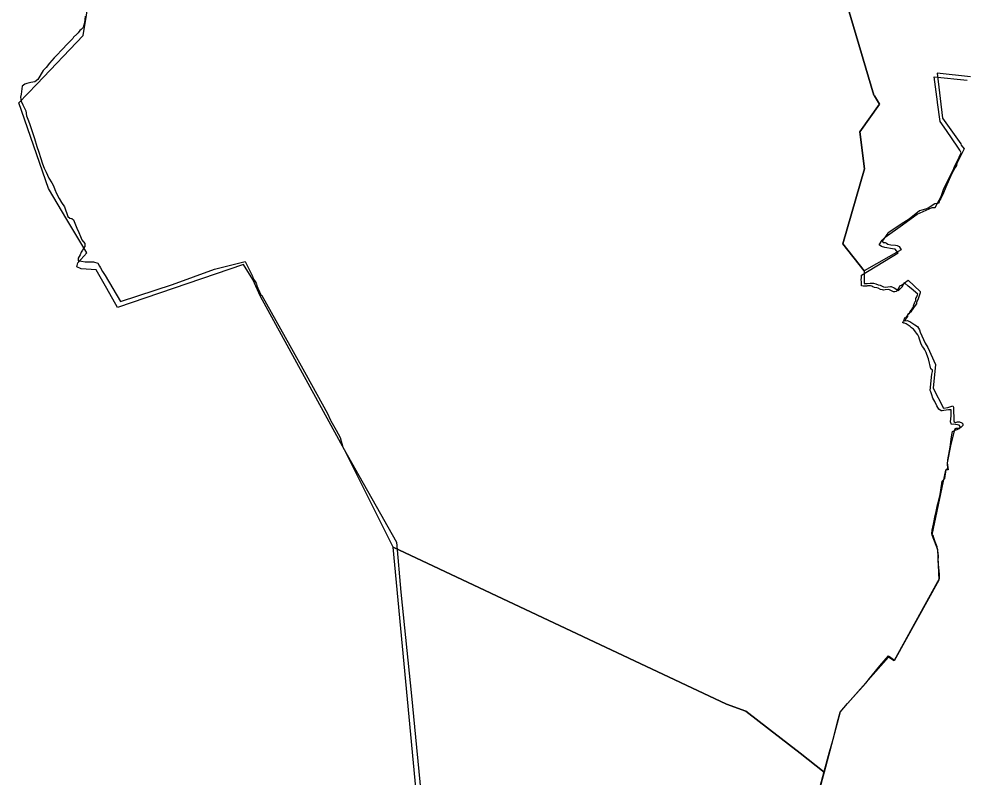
# Model space of a CAD drawing. Header units: inches. Extents: x 33.9 to 41.9, y -4.8 to 5.4.
# Drawn here: x 36.1579 to 36.6038, y -1.1559 to -0.7983 of the extents above; entities that cross this region are included whole.
import ezdxf

# ---------------------------------------------------------------- set-up
doc = ezdxf.new("R2010")
doc.units = ezdxf.units.IN
doc.header["$MEASUREMENT"] = 0
doc.layers.add('Counties', color=7, linetype='Continuous')

msp = doc.modelspace()

# ---------------------------------------------------------------- linework, layer by layer
at = {"layer": 'Counties'}
for points in [[(36.53877, -0.76092), (36.56035, -0.83414), (36.5608, -0.83459), (36.56316, -0.83838), (36.55375, -0.85145), (36.55602, -0.86891), (36.54585, -0.90419), (36.55582, -0.91698), (36.55587, -0.92286), (36.5573, -0.92293), (36.55867, -0.92279), (36.56024, -0.92271), (36.56132, -0.92315), (36.56247, -0.92351), (36.56333, -0.92365), (36.56398, -0.92401), (36.56491, -0.92452), (36.56591, -0.92473), (36.56706, -0.92452), (36.56828, -0.92437), (36.56864, -0.92437), (36.57, -0.92495), (36.57129, -0.92574), (36.57201, -0.92625), (36.57373, -0.92445), (36.57481, -0.92264), (36.57653, -0.92142), (36.5822, -0.92668), (36.58227, -0.9274), (36.58112, -0.93064), (36.58055, -0.93179), (36.58055, -0.93244), (36.57983, -0.93324), (36.57883, -0.93489), (36.57854, -0.93532), (36.57782, -0.9364), (36.57725, -0.93676), (36.57696, -0.93727), (36.57624, -0.93763), (36.57624, -0.93842), (36.5756, -0.93921), (36.57481, -0.94044), (36.57617, -0.94037), (36.57732, -0.9408), (36.57976, -0.94246), (36.58091, -0.94318), (36.58184, -0.94483), (36.5822, -0.94591), (36.58463, -0.95096), (36.58578, -0.95312), (36.58944, -0.96112), (36.58843, -0.97221), (36.59324, -0.98158), (36.59518, -0.98136), (36.59755, -0.9805), (36.59798, -0.98115), (36.59805, -0.98799), (36.59884, -0.98835), (36.59977, -0.98806), (36.6007, -0.98806), (36.60178, -0.9885), (36.60235, -0.98907), (36.60235, -0.98986), (36.60135, -0.99073), (36.60013, -0.99123), (36.59919, -0.9913), (36.59841, -0.99166), (36.59649, -0.99934), (36.59493, -1.00735), (36.59536, -1.01063), (36.59416, -1.01089), (36.58778, -1.04131), (36.59036, -1.04821), (36.59105, -1.0626), (36.57002, -1.10061), (36.56726, -1.09889), (36.5445, -1.12466), (36.537, -1.15319), (36.52579, -1.14422), (36.51122, -1.13302), (36.5001, -1.12431), (36.49105, -1.12103), (36.33409, -1.04707), (36.31114, -1.00133), (36.2716, -0.92908), (36.26803, -0.921), (36.26356, -0.91405), (36.20434, -0.93422), (36.1992, -0.92525), (36.19428, -0.9165), (36.18713, -0.91605), (36.18512, -0.91515), (36.18557, -0.91313), (36.18982, -0.90842), (36.18043, -0.89272), (36.17172, -0.87813), (36.15788, -0.83775), (36.16637, -0.829), (36.18806, -0.80612), (36.19119, -0.78683)], [(36.53877, -0.76092), (36.56035, -0.83414), (36.5608, -0.83459), (36.56316, -0.83838), (36.55375, -0.85145), (36.55602, -0.86891), (36.54585, -0.90419), (36.55582, -0.91698), (36.55587, -0.92286), (36.5573, -0.92293), (36.55867, -0.92279), (36.56024, -0.92271), (36.56132, -0.92315), (36.56247, -0.92351), (36.56333, -0.92365), (36.56398, -0.92401), (36.56491, -0.92452), (36.56591, -0.92473), (36.56706, -0.92452), (36.56828, -0.92437), (36.56864, -0.92437), (36.57, -0.92495), (36.57129, -0.92574), (36.57201, -0.92625), (36.57373, -0.92445), (36.57481, -0.92264), (36.57653, -0.92142), (36.5822, -0.92668), (36.58227, -0.9274), (36.58112, -0.93064), (36.58055, -0.93179), (36.58055, -0.93244), (36.57983, -0.93324), (36.57883, -0.93489), (36.57854, -0.93532), (36.57782, -0.9364), (36.57725, -0.93676), (36.57696, -0.93727), (36.57624, -0.93763), (36.57624, -0.93842), (36.5756, -0.93921), (36.57481, -0.94044), (36.57617, -0.94037), (36.57732, -0.9408), (36.57976, -0.94246), (36.58091, -0.94318), (36.58184, -0.94483), (36.5822, -0.94591), (36.58463, -0.95096), (36.58578, -0.95312), (36.58944, -0.96112), (36.58843, -0.97221), (36.59324, -0.98158), (36.59518, -0.98136), (36.59755, -0.9805), (36.59798, -0.98115), (36.59805, -0.98799), (36.59884, -0.98835), (36.59977, -0.98806), (36.6007, -0.98806), (36.60178, -0.9885), (36.60235, -0.98907), (36.60235, -0.98986), (36.60135, -0.99073), (36.60013, -0.99123), (36.59919, -0.9913), (36.59841, -0.99166), (36.59649, -0.99934), (36.59493, -1.00735), (36.59536, -1.01063), (36.59416, -1.01089), (36.58778, -1.04131), (36.59036, -1.04821), (36.59105, -1.0626), (36.57002, -1.10061), (36.56726, -1.09889), (36.5445, -1.12466), (36.537, -1.15319), (36.52579, -1.14422), (36.51122, -1.13302), (36.5001, -1.12431), (36.49105, -1.12103), (36.33409, -1.04707), (36.31114, -1.00133), (36.2716, -0.92908), (36.26803, -0.921), (36.26356, -0.91405), (36.20434, -0.93422), (36.1992, -0.92525), (36.19428, -0.9165), (36.18713, -0.91605), (36.18512, -0.91515), (36.18557, -0.91313), (36.18982, -0.90842), (36.18043, -0.89272), (36.17172, -0.87813), (36.15788, -0.83775), (36.16637, -0.829), (36.18806, -0.80612), (36.19119, -0.78683)], [(36.60586, -0.82557), (36.59018, -0.82392), (36.59282, -0.8451), (36.60132, -0.85714), (36.60154, -0.85781), (36.60294, -0.85945), (36.59953, -0.86635), (36.59938, -0.86732), (36.59864, -0.86821), (36.59708, -0.87118), (36.59486, -0.87638), (36.59323, -0.88024), (36.59197, -0.88284), (36.59137, -0.88381), (36.591, -0.88514), (36.58915, -0.88536), (36.58597, -0.88737), (36.58471, -0.88789), (36.58308, -0.88833), (36.5819, -0.88863), (36.57701, -0.89263), (36.57331, -0.89501), (36.56753, -0.89894), (36.56701, -0.89916), (36.56435, -0.90295), (36.56479, -0.90362), (36.56568, -0.90369), (36.56634, -0.90392), (36.56693, -0.90444), (36.56841, -0.90474), (36.57063, -0.90489), (36.57137, -0.90504), (36.57241, -0.90556), (36.57329, -0.90704), (36.55582, -0.91698), (36.54585, -0.90419), (36.55602, -0.86891), (36.55375, -0.85145), (36.56316, -0.83838), (36.5608, -0.83459), (36.56035, -0.83414), (36.53877, -0.76092)], [(36.60586, -0.82557), (36.59018, -0.82392), (36.59282, -0.8451), (36.60132, -0.85714), (36.60154, -0.85781), (36.60294, -0.85945), (36.59953, -0.86635), (36.59938, -0.86732), (36.59864, -0.86821), (36.59708, -0.87118), (36.59486, -0.87638), (36.59323, -0.88024), (36.59197, -0.88284), (36.59137, -0.88381), (36.591, -0.88514), (36.58915, -0.88536), (36.58597, -0.88737), (36.58471, -0.88789), (36.58308, -0.88833), (36.5819, -0.88863), (36.57701, -0.89263), (36.57331, -0.89501), (36.56753, -0.89894), (36.56701, -0.89916), (36.56435, -0.90295), (36.56479, -0.90362), (36.56568, -0.90369), (36.56634, -0.90392), (36.56693, -0.90444), (36.56841, -0.90474), (36.57063, -0.90489), (36.57137, -0.90504), (36.57241, -0.90556), (36.57329, -0.90704), (36.55582, -0.91698), (36.54585, -0.90419), (36.55602, -0.86891), (36.55375, -0.85145), (36.56316, -0.83838), (36.5608, -0.83459), (36.56035, -0.83414), (36.53877, -0.76092)], [(36.189, -0.797), (36.1888, -0.80009), (36.18812, -0.80242), (36.18716, -0.80328), (36.18654, -0.80383), (36.1857, -0.80484), (36.18507, -0.80554), (36.18361, -0.80691), (36.18318, -0.80755), (36.18087, -0.80983), (36.17812, -0.81291), (36.17568, -0.81531), (36.17441, -0.81663), (36.17229, -0.81918), (36.17068, -0.82123), (36.16931, -0.82259), (36.16675, -0.82691), (36.1653, -0.82793), (36.16354, -0.82832), (36.16167, -0.82872), (36.16064, -0.82899), (36.15944, -0.82993), (36.15887, -0.83369), (36.1586, -0.83513), (36.15897, -0.83707), (36.15976, -0.83877), (36.16015, -0.83979), (36.16116, -0.84167), (36.16147, -0.84401), (36.1621, -0.84549), (36.1629, -0.84756), (36.16516, -0.85456), (36.16624, -0.85835), (36.16728, -0.86101), (36.16796, -0.86354), (36.16891, -0.86663), (36.16983, -0.8686), (36.17063, -0.87047), (36.17201, -0.87324), (36.17341, -0.87551), (36.17418, -0.87696), (36.17484, -0.87865), (36.17556, -0.88047), (36.17679, -0.88286), (36.17796, -0.8848), (36.17927, -0.88679), (36.18083, -0.8913), (36.18177, -0.8921), (36.18278, -0.89237), (36.18353, -0.8929), (36.1851, -0.89686), (36.18602, -0.89894), (36.18687, -0.90084), (36.18749, -0.90237), (36.18885, -0.90415), (36.18892, -0.90554), (36.1885, -0.90617), (36.18778, -0.90722), (36.18714, -0.90824), (36.18664, -0.90939), (36.18584, -0.91107), (36.18578, -0.91228), (36.18727, -0.91238), (36.18909, -0.91265), (36.19118, -0.91267), (36.19293, -0.91269), (36.19506, -0.9134), (36.19577, -0.91478), (36.19634, -0.9155), (36.19716, -0.91726), (36.19844, -0.91918), (36.20573, -0.93139), (36.23015, -0.92333), (36.24992, -0.91613), (36.26435, -0.91255), (36.26779, -0.91947), (36.26802, -0.92004), (36.26838, -0.92081), (36.26872, -0.92144), (36.26913, -0.92202), (36.2696, -0.92271), (36.26981, -0.92327), (36.26995, -0.92388), (36.27007, -0.92461), (36.27053, -0.92543), (36.27093, -0.92639), (36.27112, -0.92681), (36.27191, -0.92835), (36.27227, -0.92857), (36.28549, -0.95213), (36.29305, -0.96601), (36.3031, -0.9842), (36.30465, -0.98726), (36.30476, -0.98757), (36.3073, -0.99205), (36.30913, -0.99551), (36.31039, -1.00003), (36.33559, -1.04481), (36.3377, -1.06827), (36.34275, -1.11718), (36.34805, -1.1722)], [(36.189, -0.797), (36.1888, -0.80009), (36.18812, -0.80242), (36.18716, -0.80328), (36.18654, -0.80383), (36.1857, -0.80484), (36.18507, -0.80554), (36.18361, -0.80691), (36.18318, -0.80755), (36.18087, -0.80983), (36.17812, -0.81291), (36.17568, -0.81531), (36.17441, -0.81663), (36.17229, -0.81918), (36.17068, -0.82123), (36.16931, -0.82259), (36.16675, -0.82691), (36.1653, -0.82793), (36.16354, -0.82832), (36.16167, -0.82872), (36.16064, -0.82899), (36.15944, -0.82993), (36.15887, -0.83369), (36.1586, -0.83513), (36.15897, -0.83707), (36.15976, -0.83877), (36.16015, -0.83979), (36.16116, -0.84167), (36.16147, -0.84401), (36.1621, -0.84549), (36.1629, -0.84756), (36.16516, -0.85456), (36.16624, -0.85835), (36.16728, -0.86101), (36.16796, -0.86354), (36.16891, -0.86663), (36.16983, -0.8686), (36.17063, -0.87047), (36.17201, -0.87324), (36.17341, -0.87551), (36.17418, -0.87696), (36.17484, -0.87865), (36.17556, -0.88047), (36.17679, -0.88286), (36.17796, -0.8848), (36.17927, -0.88679), (36.18083, -0.8913), (36.18177, -0.8921), (36.18278, -0.89237), (36.18353, -0.8929), (36.1851, -0.89686), (36.18602, -0.89894), (36.18687, -0.90084), (36.18749, -0.90237), (36.18885, -0.90415), (36.18892, -0.90554), (36.1885, -0.90617), (36.18778, -0.90722), (36.18714, -0.90824), (36.18664, -0.90939), (36.18584, -0.91107), (36.18578, -0.91228), (36.18727, -0.91238), (36.18909, -0.91265), (36.19118, -0.91267), (36.19293, -0.91269), (36.19506, -0.9134), (36.19577, -0.91478), (36.19634, -0.9155), (36.19716, -0.91726), (36.19844, -0.91918), (36.20573, -0.93139), (36.23015, -0.92333), (36.24992, -0.91613), (36.26435, -0.91255), (36.26779, -0.91947), (36.26802, -0.92004), (36.26838, -0.92081), (36.26872, -0.92144), (36.26913, -0.92202), (36.2696, -0.92271), (36.26981, -0.92327), (36.26995, -0.92388), (36.27007, -0.92461), (36.27053, -0.92543), (36.27093, -0.92639), (36.27112, -0.92681), (36.27191, -0.92835), (36.27227, -0.92857), (36.28549, -0.95213), (36.29305, -0.96601), (36.3031, -0.9842), (36.30465, -0.98726), (36.30476, -0.98757), (36.3073, -0.99205), (36.30913, -0.99551), (36.31039, -1.00003), (36.33559, -1.04481), (36.3377, -1.06827), (36.34275, -1.11718), (36.34805, -1.1722)], [(36.53272, -1.16864), (36.53703, -1.15275), (36.53949, -1.1435), (36.54114, -1.13822), (36.54318, -1.12999), (36.54459, -1.12482), (36.54802, -1.12082), (36.55075, -1.11782), (36.55657, -1.1112), (36.55837, -1.10901), (36.55838, -1.10899), (36.56322, -1.10308), (36.56738, -1.09827), (36.57007, -1.10032), (36.59058, -1.06332), (36.59136, -1.06192), (36.5914, -1.05977), (36.5909, -1.05507), (36.59073, -1.0537), (36.59084, -1.05124), (36.59055, -1.04889), (36.5902, -1.04691), (36.58931, -1.0446), (36.58877, -1.04316), (36.58828, -1.04167), (36.58773, -1.04095), (36.58792, -1.03904), (36.58826, -1.03767), (36.58873, -1.0355), (36.58918, -1.03293), (36.58979, -1.03031), (36.59044, -1.02715), (36.5908, -1.02569), (36.59159, -1.02238), (36.59256, -1.01609), (36.59392, -1.01483), (36.59448, -1.01048), (36.59527, -1.00995), (36.59505, -1.00787), (36.59531, -1.00603), (36.59634, -1.00001), (36.59679, -0.99618), (36.5971, -0.99414), (36.59739, -0.99265), (36.59865, -0.99205), (36.59958, -0.99172), (36.60031, -0.99146), (36.60064, -0.99126), (36.60102, -0.99084), (36.60101, -0.99027), (36.60062, -0.98973), (36.59987, -0.98951), (36.5989, -0.98938), (36.59776, -0.98921), (36.59702, -0.98927), (36.59654, -0.98815), (36.59663, -0.98675), (36.59682, -0.98524), (36.59685, -0.98405), (36.59686, -0.98364), (36.59687, -0.98301), (36.59682, -0.98224), (36.5967, -0.98237), (36.59554, -0.98238), (36.5933, -0.9828), (36.5926, -0.9829), (36.59211, -0.98297), (36.59096, -0.98214), (36.59008, -0.98048), (36.58906, -0.97856), (36.58823, -0.97692), (36.58772, -0.97541), (36.58722, -0.97392), (36.58695, -0.97337), (36.58776, -0.96571), (36.58797, -0.9644), (36.588, -0.96421), (36.58807, -0.96396), (36.58807, -0.96375), (36.58732, -0.96315), (36.58611, -0.95836), (36.58535, -0.95631), (36.58499, -0.95539), (36.58442, -0.95417), (36.58398, -0.95344), (36.58331, -0.95258), (36.58269, -0.95155), (36.58221, -0.95004), (36.58184, -0.94912), (36.58163, -0.94801), (36.58109, -0.94713), (36.58054, -0.94637), (36.58007, -0.94567), (36.57978, -0.94528), (36.57911, -0.94451), (36.57816, -0.94374), (36.57747, -0.94325), (36.5766, -0.94263), (36.57612, -0.9423), (36.5757, -0.94188), (36.57481, -0.94163), (36.57453, -0.9416), (36.57386, -0.94129), (36.57415, -0.94098), (36.57438, -0.94075), (36.57456, -0.94056), (36.57474, -0.94003), (36.57489, -0.93948), (36.57503, -0.93903), (36.57521, -0.93886), (36.57554, -0.93895), (36.57597, -0.9385), (36.57606, -0.93796), (36.57624, -0.93779), (36.57658, -0.9376), (36.57673, -0.937), (36.57712, -0.9369), (36.57731, -0.9367), (36.57734, -0.93635), (36.57762, -0.93603), (36.57792, -0.93554), (36.57814, -0.93526), (36.57832, -0.935), (36.57839, -0.93474), (36.57861, -0.93441), (36.57886, -0.93426), (36.5791, -0.93381), (36.5791, -0.93338), (36.57922, -0.93291), (36.5794, -0.93257), (36.57968, -0.93201), (36.57988, -0.93145), (36.58006, -0.93127), (36.58024, -0.931), (36.58023, -0.92987), (36.58041, -0.92968), (36.58072, -0.9292), (36.58099, -0.92824), (36.58112, -0.92802), (36.57801, -0.92531), (36.57664, -0.92415), (36.57503, -0.92283), (36.57454, -0.92312), (36.57408, -0.92335), (36.57367, -0.92366), (36.57256, -0.92415), (36.57228, -0.92463), (36.57185, -0.92539), (36.57147, -0.926), (36.57087, -0.92664), (36.57038, -0.92687), (36.56965, -0.92684), (36.56879, -0.92632), (36.56774, -0.9259), (36.56725, -0.92571), (36.56573, -0.92594), (36.56503, -0.926), (36.56447, -0.92598), (36.5636, -0.92579), (36.56245, -0.92518), (36.56185, -0.92503), (36.56065, -0.92474), (36.55996, -0.92447), (36.55948, -0.92426), (36.55883, -0.92407), (36.5575, -0.92404), (36.55711, -0.92417), (36.55621, -0.9242), (36.5554, -0.92413), (36.55457, -0.92402), (36.55461, -0.9222), (36.55452, -0.9212), (36.55453, -0.92006), (36.55465, -0.91908), (36.55463, -0.91893), (36.57181, -0.90854), (36.57053, -0.90678), (36.56917, -0.90662), (36.56562, -0.90594), (36.56405, -0.9055), (36.563, -0.90469), (36.5643, -0.9025), (36.56572, -0.90114), (36.57389, -0.89522), (36.58074, -0.89026), (36.58785, -0.88713), (36.58936, -0.88707), (36.59211, -0.88197), (36.59334, -0.87814), (36.59771, -0.86951), (36.5982, -0.86827), (36.60053, -0.8634), (36.60152, -0.86133), (36.60086, -0.86009), (36.6, -0.85876), (36.59459, -0.8509), (36.59163, -0.8466), (36.59045, -0.83771), (36.59041, -0.83735), (36.58884, -0.82554), (36.60437, -0.82716)], [(36.53272, -1.16864), (36.53703, -1.15275), (36.53949, -1.1435), (36.54114, -1.13822), (36.54318, -1.12999), (36.54459, -1.12482), (36.54802, -1.12082), (36.55075, -1.11782), (36.55657, -1.1112), (36.55837, -1.10901), (36.55838, -1.10899), (36.56322, -1.10308), (36.56738, -1.09827), (36.57007, -1.10032), (36.59058, -1.06332), (36.59136, -1.06192), (36.5914, -1.05977), (36.5909, -1.05507), (36.59073, -1.0537), (36.59084, -1.05124), (36.59055, -1.04889), (36.5902, -1.04691), (36.58931, -1.0446), (36.58877, -1.04316), (36.58828, -1.04167), (36.58773, -1.04095), (36.58792, -1.03904), (36.58826, -1.03767), (36.58873, -1.0355), (36.58918, -1.03293), (36.58979, -1.03031), (36.59044, -1.02715), (36.5908, -1.02569), (36.59159, -1.02238), (36.59256, -1.01609), (36.59392, -1.01483), (36.59448, -1.01048), (36.59527, -1.00995), (36.59505, -1.00787), (36.59531, -1.00603), (36.59634, -1.00001), (36.59679, -0.99618), (36.5971, -0.99414), (36.59739, -0.99265), (36.59865, -0.99205), (36.59958, -0.99172), (36.60031, -0.99146), (36.60064, -0.99126), (36.60102, -0.99084), (36.60101, -0.99027), (36.60062, -0.98973), (36.59987, -0.98951), (36.5989, -0.98938), (36.59776, -0.98921), (36.59702, -0.98927), (36.59654, -0.98815), (36.59663, -0.98675), (36.59682, -0.98524), (36.59685, -0.98405), (36.59686, -0.98364), (36.59687, -0.98301), (36.59682, -0.98224), (36.5967, -0.98237), (36.59554, -0.98238), (36.5933, -0.9828), (36.5926, -0.9829), (36.59211, -0.98297), (36.59096, -0.98214), (36.59008, -0.98048), (36.58906, -0.97856), (36.58823, -0.97692), (36.58772, -0.97541), (36.58722, -0.97392), (36.58695, -0.97337), (36.58776, -0.96571), (36.58797, -0.9644), (36.588, -0.96421), (36.58807, -0.96396), (36.58807, -0.96375), (36.58732, -0.96315), (36.58611, -0.95836), (36.58535, -0.95631), (36.58499, -0.95539), (36.58442, -0.95417), (36.58398, -0.95344), (36.58331, -0.95258), (36.58269, -0.95155), (36.58221, -0.95004), (36.58184, -0.94912), (36.58163, -0.94801), (36.58109, -0.94713), (36.58054, -0.94637), (36.58007, -0.94567), (36.57978, -0.94528), (36.57911, -0.94451), (36.57816, -0.94374), (36.57747, -0.94325), (36.5766, -0.94263), (36.57612, -0.9423), (36.5757, -0.94188), (36.57481, -0.94163), (36.57453, -0.9416), (36.57386, -0.94129), (36.57415, -0.94098), (36.57438, -0.94075), (36.57456, -0.94056), (36.57474, -0.94003), (36.57489, -0.93948), (36.57503, -0.93903), (36.57521, -0.93886), (36.57554, -0.93895), (36.57597, -0.9385), (36.57606, -0.93796), (36.57624, -0.93779), (36.57658, -0.9376), (36.57673, -0.937), (36.57712, -0.9369), (36.57731, -0.9367), (36.57734, -0.93635), (36.57762, -0.93603), (36.57792, -0.93554), (36.57814, -0.93526), (36.57832, -0.935), (36.57839, -0.93474), (36.57861, -0.93441), (36.57886, -0.93426), (36.5791, -0.93381), (36.5791, -0.93338), (36.57922, -0.93291), (36.5794, -0.93257), (36.57968, -0.93201), (36.57988, -0.93145), (36.58006, -0.93127), (36.58024, -0.931), (36.58023, -0.92987), (36.58041, -0.92968), (36.58072, -0.9292), (36.58099, -0.92824), (36.58112, -0.92802), (36.57801, -0.92531), (36.57664, -0.92415), (36.57503, -0.92283), (36.57454, -0.92312), (36.57408, -0.92335), (36.57367, -0.92366), (36.57256, -0.92415), (36.57228, -0.92463), (36.57185, -0.92539), (36.57147, -0.926), (36.57087, -0.92664), (36.57038, -0.92687), (36.56965, -0.92684), (36.56879, -0.92632), (36.56774, -0.9259), (36.56725, -0.92571), (36.56573, -0.92594), (36.56503, -0.926), (36.56447, -0.92598), (36.5636, -0.92579), (36.56245, -0.92518), (36.56185, -0.92503), (36.56065, -0.92474), (36.55996, -0.92447), (36.55948, -0.92426), (36.55883, -0.92407), (36.5575, -0.92404), (36.55711, -0.92417), (36.55621, -0.9242), (36.5554, -0.92413), (36.55457, -0.92402), (36.55461, -0.9222), (36.55452, -0.9212), (36.55453, -0.92006), (36.55465, -0.91908), (36.55463, -0.91893), (36.57181, -0.90854), (36.57053, -0.90678), (36.56917, -0.90662), (36.56562, -0.90594), (36.56405, -0.9055), (36.563, -0.90469), (36.5643, -0.9025), (36.56572, -0.90114), (36.57389, -0.89522), (36.58074, -0.89026), (36.58785, -0.88713), (36.58936, -0.88707), (36.59211, -0.88197), (36.59334, -0.87814), (36.59771, -0.86951), (36.5982, -0.86827), (36.60053, -0.8634), (36.60152, -0.86133), (36.60086, -0.86009), (36.6, -0.85876), (36.59459, -0.8509), (36.59163, -0.8466), (36.59045, -0.83771), (36.59041, -0.83735), (36.58884, -0.82554), (36.60437, -0.82716)], [(36.34609, -1.17373), (36.33409, -1.04707), (36.49105, -1.12103), (36.5001, -1.12431), (36.51122, -1.13302), (36.52579, -1.14422), (36.537, -1.15319), (36.532, -1.17163)], [(36.34609, -1.17373), (36.33409, -1.04707), (36.49105, -1.12103), (36.5001, -1.12431), (36.51122, -1.13302), (36.52579, -1.14422), (36.537, -1.15319), (36.532, -1.17163)]]:
    msp.add_lwpolyline(points, dxfattribs=at)

doc.saveas('drawing.dxf')
